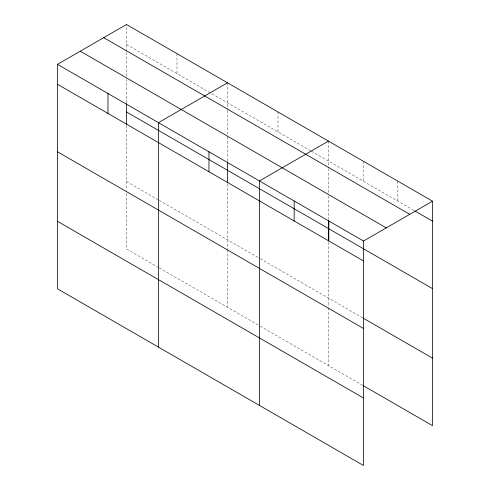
<?xml version="1.0" encoding="UTF-8"?>
<svg xmlns="http://www.w3.org/2000/svg" width="490" height="490" viewBox="0 0 490 490"><rect width="100%" height="100%" fill="white"/><g stroke="black" fill="none" stroke-linecap="round" stroke-linejoin="round"><path stroke-width="0.37" stroke-dasharray="2.45 1.84" d="M126.494 102.845L126.494 79.337M126.494 76.305L126.494 52.038M126.494 51.279L126.494 24.5M126.494 44.455L310.764 150.84M311.42 151.22L414.197 210.553M126.494 181.478L158.631 200.03M159.287 200.41L259.614 258.334M260.27 258.714L363.157 318.114M158.631 267.522L126.494 248.969L126.494 191.339M159.287 267.901L259.614 325.826M260.27 326.205L363.157 385.606M397.837 181.159L397.837 201.108M363.157 161.137L363.157 181.086M328.471 141.108L328.471 167.886M328.471 168.646L328.471 192.913M328.471 195.945L328.471 219.453M328.471 242.311L328.471 307.193M328.471 307.947L328.471 365.583M277.977 111.959L277.977 131.908M227.483 82.804L227.483 109.582M227.483 110.342L227.483 136.122M227.483 136.882L227.483 161.149M227.483 184.001L227.483 248.883M227.483 249.643L227.483 307.279M176.988 53.655L176.988 73.604M126.494 125.697L126.494 190.579"/><path stroke-width="0.73" d="M126.494 124.932L126.494 103.604M57.477 64.349L363.507 241.031L363.507 465.5L57.477 288.818L57.477 64.349L126.494 24.5L432.523 201.182L432.523 425.651L363.157 385.606M227.483 82.804L158.466 122.653L158.466 347.122M328.471 141.108L259.455 180.957L259.455 405.426M363.507 241.031L432.523 201.182M414.852 210.933L432.523 221.137M103.721 37.65L409.744 214.332M80.256 51.199L386.279 227.881M126.494 111.947L432.523 288.628M57.477 84.298L363.507 260.98M363.157 318.114L432.523 358.159M57.477 151.79L363.507 328.471M57.477 221.327L363.507 398.009M328.821 221.002L328.821 240.958M328.471 220.212L328.471 240.78M294.141 200.98L294.141 220.935M227.483 161.908L227.483 182.476M208.961 151.802L208.961 171.757M107.972 93.498L107.972 113.453"/></g></svg>
